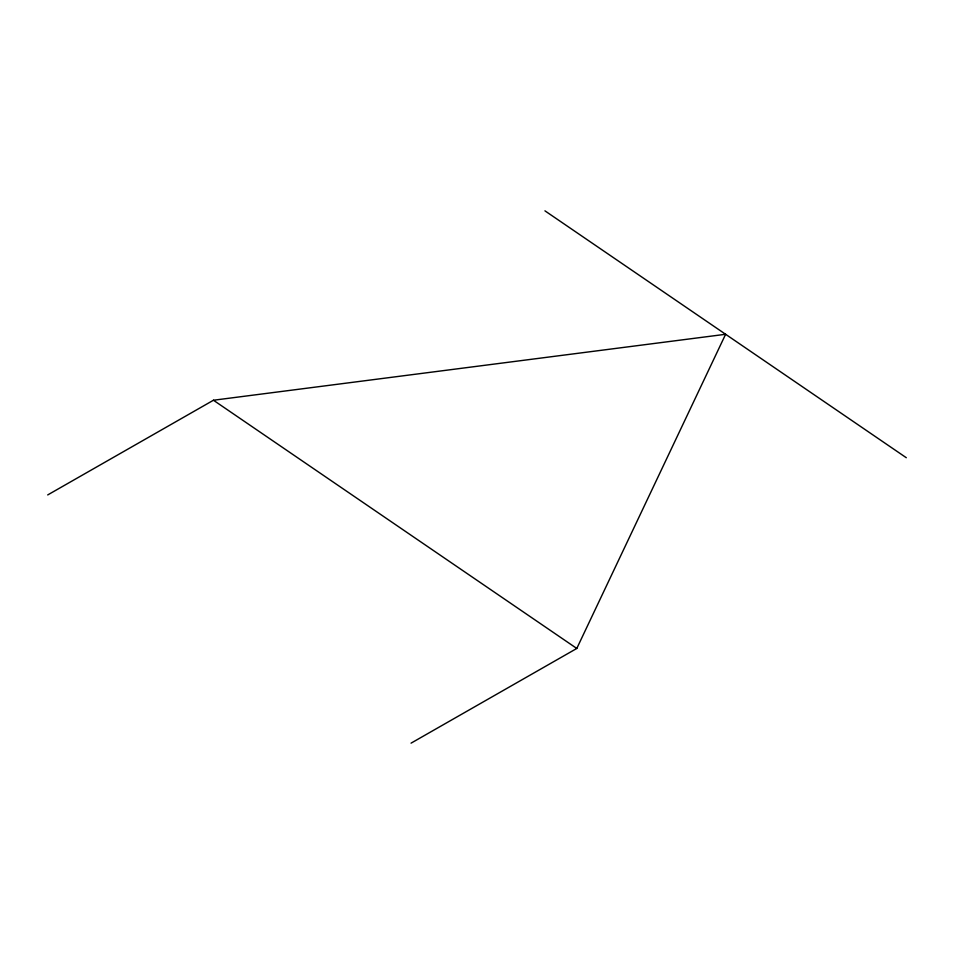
<?xml version="1.0" encoding="UTF-8"?>
<svg xmlns="http://www.w3.org/2000/svg" width="954" height="954" viewBox="0 0 954 954"><rect width="100%" height="100%" fill="white"/><g stroke="black" fill="none" stroke-linecap="round" stroke-linejoin="round"><path stroke-width="1.43" d="M411.055 743.154L576.788 648.458L725.612 334.282L213.446 400.239L47.7 494.935M544.937 210.846L906.3 457.717M213.446 400.239L576.788 648.458"/></g></svg>
